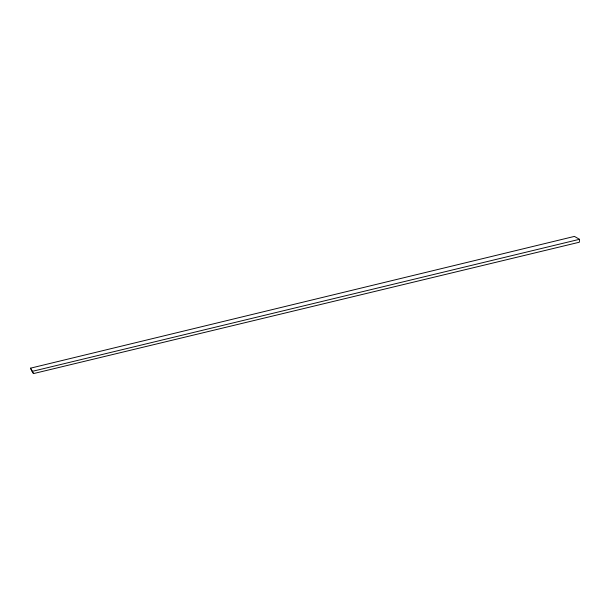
<?xml version="1.0" encoding="UTF-8"?>
<svg xmlns="http://www.w3.org/2000/svg" width="610" height="610" viewBox="0 0 610 610"><rect width="100%" height="100%" fill="white"/><g stroke="black" fill="none" stroke-linecap="round" stroke-linejoin="round"><path stroke-width="0.91" d="M579.5 239.303L579.355 242.216L33.481 373.594L30.5 368.173L574.429 236.405L579.5 239.303L32.162 371.391M30.5 368.173L33.481 373.594"/></g></svg>
